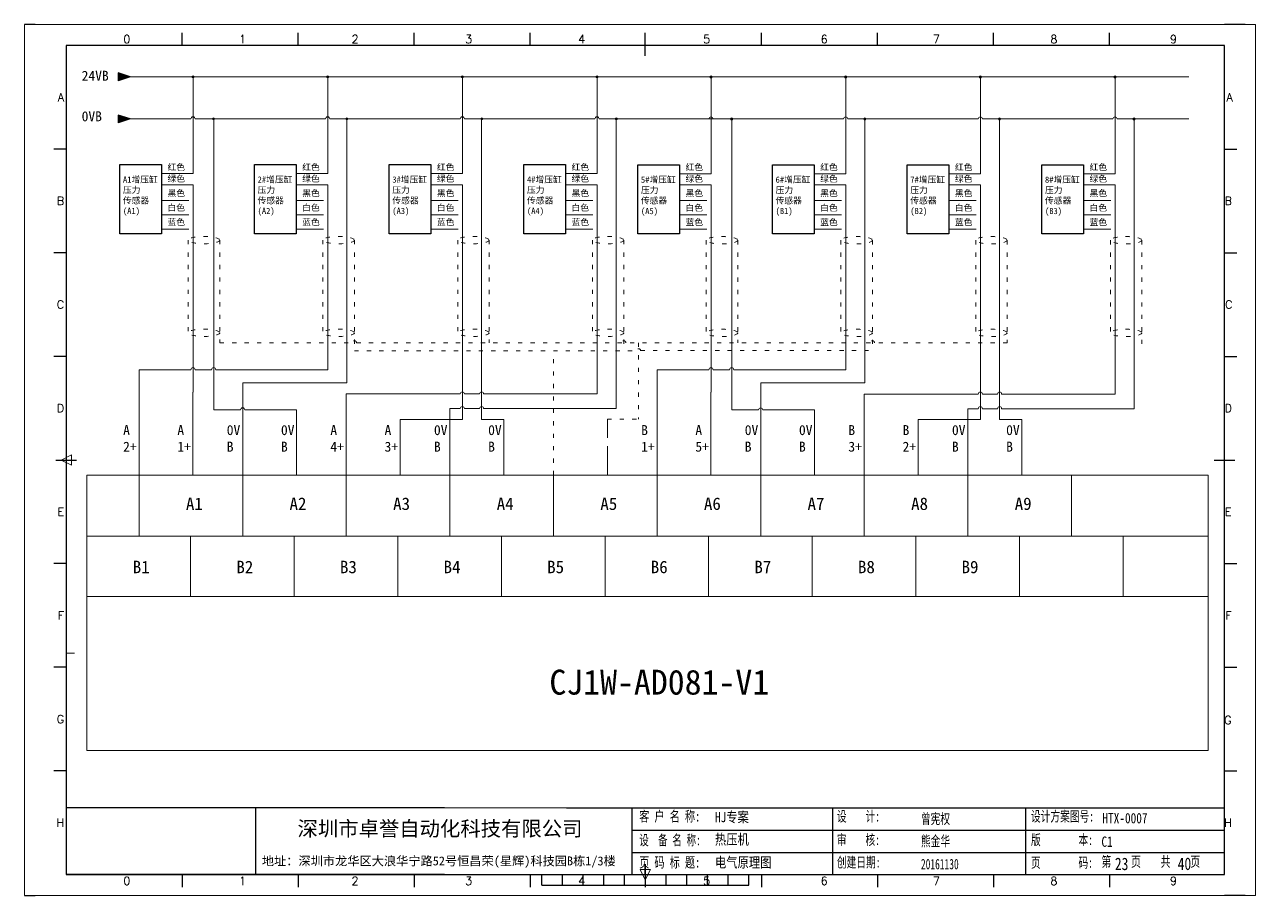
# Model space of a CAD drawing. Extents: x 35123 to 43919, y -4314 to -326.
# Drawn here: x 36608.7 to 36905.7, y -3613.9 to -3403.9 of the extents above; entities that cross this region are included whole.
import ezdxf
from ezdxf.enums import TextEntityAlignment as Align

# ---------------------------------------------------------------- set-up
doc = ezdxf.new("R2010")
doc.units = 0
doc.header["$MEASUREMENT"] = 0
doc.linetypes.add('1', pattern=[18, 7, -2, 7, -2])
doc.linetypes.add('2', pattern=[15, 1, -2, 1, -2, 1, -2, 1, -2, 1, -2])
doc.layers.add('AE_BOR', color=1, linetype='Continuous')
doc.layers.add('细实线层', color=7, linetype='Continuous')
doc.styles.add('Standard0.67', font='', dxfattribs={"width": 0.67})
doc.styles.add('Standard_0.8', font='SimSun.ttf', dxfattribs={"width": 0.8})
doc.styles.add('WD', font='romans.shx', dxfattribs={"bigfont": 'gbcbig.shx'})
doc.styles.add('宋', font='SimSun.ttf', dxfattribs={"width": 0.7})
doc.styles.get('Standard0.67').set_extended_font_data('FangSong_GB2312')

# ---------------------------------------------------------------- blocks, each defined once
blk = doc.blocks.new('gb_a2_a')
for p, q in [((584, 410), (25, 410)), ((25, 410), (25, 10)), ((584, 10), (584, 410)), ((25, 10), (584, 10))]:
    blk.add_line(p, q)
at = {"lineweight": 9, "ltscale": 0.1}
blk.add_line((25, 116.86), (29, 116.86), dxfattribs=at)
at = {"layer": 'AE_BOR', "lineweight": 30}
for p, q in [((10, 420), (4.93, 420)), ((594, 420), (584, 420)), ((4.93, 0), (10, 0)), ((594, 0), (584, 0))]:
    blk.add_line(p, q, dxfattribs=at)
at = {"layer": 'AE_BOR', "color": 1, "lineweight": 15}
for p, q in [((4.93, 420), (598.93, 420)), ((4.93, 0), (4.93, 420)), ((598.93, 420), (598.93, 0)), ((22.5, 210), (27.5, 212.5)), ((27.5, 207.5), (22.5, 210)), ((27.5, 212.5), (27.5, 207.5)), ((304.5, 7.5), (302, 12.5)), ((302, 12.5), (307, 12.5)), ((307, 12.5), (304.5, 7.5)), ((598.93, 0), (4.93, 0))]:
    blk.add_line(p, q, dxfattribs=at)
at = {"layer": 'AE_BOR'}
for p, q in [((81, 410), (81, 416)), ((137, 410), (137, 416)), ((193, 410), (193, 416)), ((249, 410), (249, 416)), ((304.5, 410), (304.5, 416)), ((360.5, 410), (360.5, 416)), ((416.5, 410), (416.5, 416)), ((472.5, 410), (472.5, 416)), ((528.5, 410), (528.5, 416)), ((25, 360), (19, 360)), ((584, 360), (590, 360)), ((25, 310), (19, 310)), ((584, 310), (590, 310)), ((25, 260), (19, 260)), ((584, 260), (590, 260)), ((25, 160), (19, 160)), ((584, 160), (590, 160)), ((25, 110), (19, 110)), ((584, 110), (590, 110)), ((25, 60), (19, 60)), ((584, 60), (590, 60)), ((81, 10), (81, 4)), ((137, 10), (137, 4)), ((193, 10), (193, 4)), ((249, 10), (249, 4)), ((304.5, 10), (304.5, 4)), ((360.5, 10), (360.5, 4)), ((416.5, 10), (416.5, 4)), ((472.5, 10), (472.5, 4)), ((528.5, 10), (528.5, 4))]:
    blk.add_line(p, q, dxfattribs=at)
at = {"layer": 'AE_BOR', "color": 2, "lineweight": 30}
for p, q in [((304.5, 405), (304.5, 415)), ((20, 210), (30, 210)), ((579, 210), (589, 210)), ((304.5, 10), (304.5, 15)), ((304.5, 15), (304.5, 5)), ((254.5, 5), (254.5, 10)), ((264.5, 5), (264.5, 10)), ((274.5, 5), (274.5, 10)), ((284.5, 5), (284.5, 10)), ((294.5, 5), (294.5, 10)), ((304.5, 10), (304.5, 5)), ((314.5, 5), (314.5, 10)), ((324.5, 5), (324.5, 10)), ((334.5, 5), (334.5, 10)), ((344.5, 5), (344.5, 10)), ((354.5, 5), (354.5, 10)), ((254.5, 5), (354.5, 5))]:
    blk.add_line(p, q, dxfattribs=at)
at = {"layer": 'AE_BOR', "style": 'WD'}
for s, p in [('0', (54.27, 411)), ('1', (110.12, 411)), ('2', (164.42, 411)), ('3', (219.22, 411)), ('4', (273.82, 411)), ('5', (334.12, 411)), ('6', (390.81, 411)), ('7', (445.01, 411)), ('8', (501.67, 411)), ('9', (559.4, 411)), ('0', (54.27, 5)), ('1', (110.12, 5)), ('2', (164.42, 5)), ('3', (219.22, 5)), ('4', (273.82, 5)), ('5', (334.12, 5)), ('6', (390.81, 5)), ('7', (445.01, 5)), ('8', (501.67, 5)), ('9', (559.4, 5))]:
    blk.add_text(s, height=4, dxfattribs=at).set_placement(p, align=Align.CENTER)
for s, p in [('A', (24, 385)), ('A', (588.05, 385)), ('B', (24, 335)), ('B', (587.67, 335)), ('C', (24, 285)), ('C', (587.86, 285)), ('D', (24, 235)), ('D', (587.67, 235)), ('E', (24, 185)), ('E', (587.48, 185)), ('F', (24, 135)), ('F', (587.48, 135)), ('F', (587.48, 135)), ('G', (24, 85)), ('G', (587.48, 84.56)), ('H', (24, 35)), ('H', (587.67, 35))]:
    blk.add_text(s, height=4, dxfattribs=at).set_placement(p, align=Align.MIDDLE_RIGHT)

msp = doc.modelspace()

# ---------------------------------------------------------------- hatches: boundary and pattern name
for points in [[(36634.198, -3416.465), (36631.28, -3415.529), (36631.28, -3417.4)], [(36634.198, -3426.601), (36631.28, -3425.665), (36631.28, -3427.536)]]:
    msp.add_hatch(color=256).paths.add_polyline_path(points)
at = {"lineweight": 0}
h = msp.add_hatch(color=256, dxfattribs=at)
edge = h.paths.add_edge_path()
edge.add_arc((36649.364, -3416.465), 0.25, 0, 360)
h = msp.add_hatch(color=256, dxfattribs=at)
edge = h.paths.add_edge_path()
edge.add_arc((36681.864, -3416.465), 0.25, 0, 360)
h = msp.add_hatch(color=256, dxfattribs=at)
edge = h.paths.add_edge_path()
edge.add_arc((36714.364, -3416.465), 0.25, 0, 360)
h = msp.add_hatch(color=256, dxfattribs=at)
edge = h.paths.add_edge_path()
edge.add_arc((36746.864, -3416.465), 0.25, 0, 360)
h = msp.add_hatch(color=256, dxfattribs=at)
edge = h.paths.add_edge_path()
edge.add_arc((36774.364, -3416.491), 0.25, 0, 360)
h = msp.add_hatch(color=256, dxfattribs=at)
edge = h.paths.add_edge_path()
edge.add_arc((36806.864, -3416.491), 0.25, 0, 360)
h = msp.add_hatch(color=256, dxfattribs=at)
edge = h.paths.add_edge_path()
edge.add_arc((36839.364, -3416.491), 0.25, 0, 360)
h = msp.add_hatch(color=256, dxfattribs=at)
edge = h.paths.add_edge_path()
edge.add_arc((36871.864, -3416.491), 0.25, 0, 360)
h = msp.add_hatch(color=256, dxfattribs=at)
edge = h.paths.add_edge_path()
edge.add_arc((36654.318, -3426.593), 0.25, 0, 360)
h = msp.add_hatch(color=256, dxfattribs=at)
edge = h.paths.add_edge_path()
edge.add_arc((36686.464, -3426.593), 0.25, 0, 360)
h = msp.add_hatch(color=256, dxfattribs=at)
edge = h.paths.add_edge_path()
edge.add_arc((36719.053, -3426.593), 0.25, 0, 360)
h = msp.add_hatch(color=256, dxfattribs=at)
edge = h.paths.add_edge_path()
edge.add_arc((36751.512, -3426.593), 0.25, 0, 360)
h = msp.add_hatch(color=256, dxfattribs=at)
edge = h.paths.add_edge_path()
edge.add_arc((36779.352, -3426.627), 0.25, 0, 360)
h = msp.add_hatch(color=256, dxfattribs=at)
edge = h.paths.add_edge_path()
edge.add_arc((36811.499, -3426.62), 0.25, 0, 360)
h = msp.add_hatch(color=256, dxfattribs=at)
edge = h.paths.add_edge_path()
edge.add_arc((36843.999, -3426.62), 0.25, 0, 360)
h = msp.add_hatch(color=256, dxfattribs=at)
edge = h.paths.add_edge_path()
edge.add_arc((36876.45, -3426.62), 0.25, 0, 360)

# ---------------------------------------------------------------- linework, layer by layer
for p, q in [((36634.198, -3416.465), (36631.28, -3415.529)), ((36631.28, -3415.529), (36631.28, -3417.4)), ((36634.198, -3416.465), (36631.28, -3417.4)), ((36634.198, -3426.601), (36631.28, -3425.665)), ((36631.28, -3425.665), (36631.28, -3427.536)), ((36634.198, -3426.601), (36631.28, -3427.536)), ((36664.414, -3592.785), (36664.414, -3608.87)), ((36755.226, -3598.146), (36799.478, -3598.146)), ((36799.478, -3598.146), (36868.263, -3598.146)), ((36868.263, -3598.146), (36898.261, -3598.146)), ((36755.226, -3603.508), (36799.478, -3603.508)), ((36799.478, -3603.508), (36868.263, -3603.508)), ((36868.263, -3603.508), (36898.261, -3603.508)), ((36739.528, -3608.87), (36799.478, -3608.87)), ((36799.478, -3608.87), (36868.263, -3608.87))]:
    msp.add_line(p, q)
for p, q in [((36634.198, -3416.465), (36889.666, -3416.465)), ((36649.364, -3439.805), (36649.364, -3416.465)), ((36681.864, -3439.805), (36681.864, -3416.465)), ((36714.364, -3439.805), (36714.364, -3416.465)), ((36746.864, -3439.805), (36746.864, -3416.465)), ((36774.364, -3439.831), (36774.364, -3416.491)), ((36806.864, -3439.831), (36806.864, -3416.491)), ((36839.364, -3439.831), (36839.364, -3416.491)), ((36871.864, -3439.831), (36871.864, -3416.491)), ((36634.198, -3426.601), (36648.864, -3426.601)), ((36649.864, -3426.601), (36681.364, -3426.601)), ((36654.352, -3496.766), (36654.352, -3426.601)), ((36682.364, -3426.601), (36713.864, -3426.601)), ((36686.499, -3490.231), (36686.499, -3426.601)), ((36714.864, -3426.601), (36746.364, -3426.601)), ((36718.999, -3499.062), (36718.999, -3426.601)), ((36747.364, -3426.601), (36778.864, -3426.601)), ((36751.45, -3496.48), (36751.45, -3426.601)), ((36774.864, -3426.627), (36806.364, -3426.627)), ((36779.352, -3496.793), (36779.352, -3426.627)), ((36807.364, -3426.627), (36838.864, -3426.627)), ((36811.499, -3490.258), (36811.499, -3426.627)), ((36839.864, -3426.627), (36871.364, -3426.627)), ((36843.999, -3499.088), (36843.999, -3426.627)), ((36872.364, -3426.625), (36889.666, -3426.601)), ((36876.45, -3496.506), (36876.45, -3426.627)), ((36641.75, -3439.805), (36649.364, -3439.805)), ((36674.25, -3439.805), (36681.864, -3439.805)), ((36706.75, -3439.805), (36714.364, -3439.805)), ((36739.25, -3439.805), (36746.864, -3439.805)), ((36766.75, -3439.831), (36774.364, -3439.831)), ((36799.25, -3439.831), (36806.864, -3439.831)), ((36831.75, -3439.831), (36839.364, -3439.831)), ((36864.25, -3439.831), (36871.864, -3439.831)), ((36641.722, -3442.499), (36649.364, -3442.499)), ((36649.364, -3442.499), (36649.364, -3492.485)), ((36674.222, -3442.499), (36681.864, -3442.499)), ((36681.864, -3442.499), (36681.864, -3487.086)), ((36706.722, -3442.499), (36714.364, -3442.499)), ((36714.364, -3442.499), (36714.364, -3499.062)), ((36739.222, -3442.499), (36746.864, -3442.499)), ((36746.864, -3442.499), (36746.864, -3492.946)), ((36766.722, -3442.526), (36774.364, -3442.526)), ((36774.364, -3442.526), (36774.364, -3492.511)), ((36799.222, -3442.526), (36806.864, -3442.526)), ((36806.864, -3442.526), (36806.864, -3487.112)), ((36831.722, -3442.526), (36839.364, -3442.526)), ((36839.364, -3442.526), (36839.364, -3499.088)), ((36864.222, -3442.526), (36871.864, -3442.526)), ((36871.864, -3442.526), (36871.864, -3492.972)), ((36641.722, -3446.246), (36648.361, -3446.246)), ((36674.222, -3446.246), (36680.861, -3446.246)), ((36706.722, -3446.246), (36713.361, -3446.246)), ((36739.222, -3446.246), (36745.861, -3446.246)), ((36766.722, -3446.272), (36773.361, -3446.272)), ((36799.222, -3446.272), (36805.861, -3446.272)), ((36831.722, -3446.272), (36838.361, -3446.272)), ((36864.222, -3446.272), (36870.861, -3446.272)), ((36641.722, -3449.746), (36648.361, -3449.746)), ((36674.222, -3449.746), (36680.861, -3449.746)), ((36706.722, -3449.746), (36713.361, -3449.746)), ((36739.222, -3449.746), (36745.861, -3449.746)), ((36766.722, -3449.772), (36773.361, -3449.772)), ((36799.222, -3449.772), (36805.861, -3449.772)), ((36831.722, -3449.772), (36838.361, -3449.772)), ((36864.222, -3449.772), (36870.861, -3449.772)), ((36641.722, -3453.183), (36648.361, -3453.183)), ((36674.222, -3453.183), (36680.861, -3453.183)), ((36706.722, -3453.183), (36713.361, -3453.183)), ((36739.222, -3453.183), (36745.861, -3453.183)), ((36766.722, -3453.21), (36773.361, -3453.21)), ((36799.222, -3453.21), (36805.861, -3453.21)), ((36831.722, -3453.21), (36838.361, -3453.21)), ((36864.222, -3453.21), (36870.861, -3453.21)), ((36636.352, -3496.766), (36636.352, -3487.086)), ((36636.352, -3487.086), (36648.864, -3487.086)), ((36649.864, -3487.086), (36653.852, -3487.086)), ((36654.852, -3487.086), (36681.864, -3487.086)), ((36761.352, -3496.793), (36761.352, -3487.112)), ((36761.352, -3487.112), (36773.864, -3487.112)), ((36774.864, -3487.112), (36778.852, -3487.112)), ((36779.852, -3487.112), (36806.864, -3487.112)), ((36649.354, -3512.537), (36649.354, -3492.485)), ((36661.352, -3512.522), (36661.352, -3490.231)), ((36774.354, -3512.563), (36774.354, -3492.511)), ((36786.352, -3512.548), (36786.352, -3490.258)), ((36686.352, -3512.522), (36686.352, -3492.946)), ((36686.352, -3492.946), (36713.864, -3492.946)), ((36714.864, -3492.946), (36718.499, -3492.946)), ((36719.499, -3492.946), (36746.864, -3492.946)), ((36811.352, -3512.548), (36811.352, -3492.972)), ((36811.352, -3492.972), (36838.864, -3492.972)), ((36839.864, -3492.972), (36843.499, -3492.972)), ((36844.499, -3492.972), (36871.864, -3492.972)), ((36636.352, -3512.522), (36636.352, -3496.766)), ((36674.354, -3512.537), (36674.354, -3496.766)), ((36711.352, -3512.522), (36711.352, -3496.48)), ((36711.352, -3496.48), (36713.864, -3496.48)), ((36714.864, -3496.48), (36716.821, -3496.48)), ((36714.864, -3496.48), (36718.499, -3496.48)), ((36719.499, -3496.48), (36751.45, -3496.48)), ((36761.352, -3512.548), (36761.352, -3496.793)), ((36799.354, -3512.563), (36799.354, -3496.793)), ((36836.352, -3512.548), (36836.352, -3496.506)), ((36836.352, -3496.506), (36838.864, -3496.506)), ((36839.864, -3496.506), (36841.821, -3496.506)), ((36839.864, -3496.506), (36843.499, -3496.506)), ((36844.499, -3496.506), (36876.45, -3496.506)), ((36699.354, -3512.537), (36699.354, -3499.062)), ((36724.354, -3512.537), (36724.354, -3499.062)), ((36824.354, -3512.563), (36824.354, -3499.088)), ((36849.354, -3512.563), (36849.354, -3499.088)), ((36849.354, -3512.537), (36849.354, -3500.455)), ((36623.767, -3512.522), (36894.368, -3512.522)), ((36623.767, -3578.941), (36623.767, -3512.522)), ((36636.352, -3527.236), (36636.352, -3512.522)), ((36661.352, -3527.236), (36661.352, -3512.548)), ((36686.352, -3527.236), (36686.352, -3512.548)), ((36711.352, -3527.236), (36711.352, -3512.548)), ((36736.352, -3527.236), (36736.352, -3512.548)), ((36761.352, -3527.236), (36761.352, -3512.548)), ((36786.352, -3527.236), (36786.352, -3512.548)), ((36811.352, -3527.236), (36811.352, -3512.548)), ((36836.352, -3527.236), (36836.352, -3512.548)), ((36861.352, -3527.236), (36861.352, -3512.548)), ((36894.368, -3512.522), (36894.368, -3578.941)), ((36623.783, -3527.259), (36894.193, -3527.259)), ((36648.783, -3541.821), (36648.783, -3527.259)), ((36673.783, -3541.821), (36673.783, -3527.259)), ((36698.783, -3541.821), (36698.783, -3527.259)), ((36723.783, -3541.821), (36723.783, -3527.259)), ((36748.783, -3541.821), (36748.783, -3527.259)), ((36773.783, -3541.821), (36773.783, -3527.259)), ((36798.783, -3541.821), (36798.783, -3527.259)), ((36823.783, -3541.821), (36823.783, -3527.259)), ((36848.783, -3541.821), (36848.783, -3527.259)), ((36873.783, -3541.821), (36873.783, -3527.259)), ((36623.783, -3541.821), (36894.193, -3541.821)), ((36894.368, -3578.941), (36623.767, -3578.941))]:
    msp.add_line(p, q, dxfattribs=at)
at = {"ltscale": 2}
for p, q in [((36710.066, -3592.785), (36618.761, -3592.785)), ((36739.528, -3592.785), (36898.261, -3592.785)), ((36755.226, -3592.785), (36755.226, -3608.87)), ((36803.792, -3608.87), (36803.792, -3592.785)), ((36850.372, -3608.87), (36850.372, -3592.785)), ((36710.066, -3608.87), (36618.761, -3608.87)), ((36868.263, -3608.87), (36898.261, -3608.87))]:
    msp.add_line(p, q, dxfattribs=at)
at = {"lineweight": 9, "ltscale": 0.1}
for p, q in [((36710.066, -3592.785), (36739.528, -3592.785)), ((36710.066, -3608.87), (36739.528, -3608.87)), ((36738.17, -3608.87), (36738.17, -3608.87)), ((36738.17, -3608.87), (36738.17, -3608.87))]:
    msp.add_line(p, q, dxfattribs=at)
for points in [[(36631.707, -3437.641), (36641.722, -3437.641), (36641.722, -3454.296), (36631.707, -3454.296)], [(36664.207, -3437.641), (36674.222, -3437.641), (36674.222, -3454.296), (36664.207, -3454.296)], [(36696.707, -3437.641), (36706.722, -3437.641), (36706.722, -3454.296), (36696.707, -3454.296)], [(36729.207, -3437.641), (36739.222, -3437.641), (36739.222, -3454.296), (36729.207, -3454.296)], [(36756.707, -3437.668), (36766.722, -3437.668), (36766.722, -3454.322), (36756.707, -3454.322)], [(36789.207, -3437.668), (36799.222, -3437.668), (36799.222, -3454.322), (36789.207, -3454.322)], [(36821.707, -3437.668), (36831.722, -3437.668), (36831.722, -3454.322), (36821.707, -3454.322)], [(36854.207, -3437.668), (36864.222, -3437.668), (36864.222, -3454.322), (36854.207, -3454.322)]]:
    msp.add_lwpolyline(points, close=True)
at = {"lineweight": 0}
for centre in [(36649.364, -3416.465), (36681.864, -3416.465), (36714.364, -3416.465), (36746.864, -3416.465), (36774.364, -3416.491), (36806.864, -3416.491), (36839.364, -3416.491), (36871.864, -3416.491), (36654.318, -3426.593), (36686.464, -3426.593), (36719.053, -3426.593), (36751.512, -3426.593), (36779.352, -3426.627), (36811.499, -3426.62), (36843.999, -3426.62), (36876.45, -3426.62)]:
    msp.add_circle(centre, 0.25, dxfattribs=at)
for centre in [(36649.364, -3426.601), (36681.864, -3426.601), (36714.364, -3426.601), (36746.864, -3426.601), (36774.364, -3426.627), (36806.864, -3426.627), (36839.364, -3426.627), (36871.864, -3426.627), (36649.364, -3487.086), (36654.352, -3487.086), (36774.364, -3487.112), (36779.352, -3487.112), (36714.364, -3492.946), (36718.999, -3492.946), (36839.364, -3492.972), (36843.999, -3492.972), (36661.352, -3496.766), (36714.364, -3496.48), (36718.999, -3496.48), (36786.352, -3496.793), (36839.364, -3496.506), (36843.999, -3496.506)]:
    msp.add_arc(centre, 0.5, 0, 180, dxfattribs=at)
at = {"layer": '细实线层', "linetype": '2', "lineweight": 0}
for p, q in [((36648.229, -3455.833), (36648.229, -3478.183)), ((36655.825, -3455.835), (36655.825, -3480.609)), ((36680.729, -3455.833), (36680.729, -3478.183)), ((36688.325, -3455.835), (36688.325, -3482.521)), ((36713.229, -3455.833), (36713.229, -3478.183)), ((36720.825, -3455.835), (36720.825, -3480.609)), ((36745.729, -3455.833), (36745.729, -3478.183)), ((36753.325, -3455.835), (36753.325, -3482.521)), ((36773.229, -3455.859), (36773.229, -3478.209)), ((36780.825, -3455.861), (36780.825, -3480.609)), ((36805.729, -3455.859), (36805.729, -3478.209)), ((36813.325, -3455.861), (36813.325, -3482.521)), ((36838.229, -3455.859), (36838.229, -3478.209)), ((36845.825, -3455.861), (36845.825, -3480.609)), ((36870.729, -3455.859), (36870.729, -3478.209)), ((36878.325, -3455.861), (36878.325, -3482.521)), ((36655.825, -3480.609), (36687.825, -3480.609)), ((36688.825, -3480.609), (36845.825, -3480.609)), ((36756.878, -3480.609), (36756.878, -3499.024)), ((36688.325, -3482.521), (36756.378, -3482.521)), ((36736.352, -3512.522), (36736.352, -3482.521)), ((36757.378, -3482.494), (36813.325, -3482.494)), ((36749.354, -3499.024), (36756.878, -3499.024))]:
    msp.add_line(p, q, dxfattribs=at)
at = {"layer": '细实线层', "lineweight": 0}
for p, q in [((36661.352, -3490.231), (36686.499, -3490.231)), ((36786.352, -3490.258), (36811.499, -3490.258)), ((36660.852, -3496.766), (36654.352, -3496.766)), ((36674.354, -3496.766), (36661.852, -3496.766)), ((36661.852, -3496.766), (36674.354, -3496.766)), ((36785.852, -3496.793), (36779.352, -3496.793)), ((36799.354, -3496.793), (36786.852, -3496.793)), ((36786.852, -3496.793), (36799.354, -3496.793)), ((36699.354, -3499.062), (36714.364, -3499.062)), ((36724.354, -3499.062), (36718.999, -3499.062)), ((36824.354, -3499.088), (36839.364, -3499.088)), ((36849.354, -3499.088), (36843.999, -3499.088))]:
    msp.add_line(p, q, dxfattribs=at)
at = {"layer": '细实线层', "linetype": '1', "lineweight": 0}
msp.add_line((36749.354, -3512.537), (36749.354, -3499.024), dxfattribs=at)
at = {"layer": '细实线层', "linetype": '2', "lineweight": 0}
for centre in [(36688.325, -3480.609), (36753.325, -3480.609), (36813.325, -3480.609), (36756.878, -3482.521)]:
    msp.add_arc(centre, 0.5, 0, 180, dxfattribs=at)
for centre in [(36652.027, -3455.836), (36684.527, -3455.836), (36717.027, -3455.836), (36749.527, -3455.836), (36777.027, -3455.863), (36809.527, -3455.863), (36842.027, -3455.863), (36874.527, -3455.863), (36652.027, -3478.185), (36684.527, -3478.185), (36717.027, -3478.185), (36749.527, -3478.185), (36777.027, -3478.211), (36809.527, -3478.211), (36842.027, -3478.211), (36874.527, -3478.211)]:
    msp.add_ellipse(centre, major_axis=(3.798, 0), ratio=0.2313953, dxfattribs=at)

# ---------------------------------------------------------------- block references
at = {"xscale": 0.5, "yscale": 0.5, "zscale": 0.5}
msp.add_blockref('gb_a2_a', (36606.261, -3613.87), dxfattribs=at)

# ---------------------------------------------------------------- texts
at = {"lineweight": 0, "attachment_point": 1}
for s, insert, char_height, width in [('{\\fSimSun|b0|i0|c134|p2;24VB}', (36622.489, -3415.005), 2.4, 3.98243), ('{\\fSimSun|b0|i0|c134|p2;0VB}', (36622.489, -3424.777), 2.4, 3.98243), ('{\\fSimSun|b0|i0|c134|p2;A\\P2\\fSimSun|b0|i0|c0|p2;+}', (36632.504, -3500.455), 2.4, 4.28061), ('{\\fSimSun|b0|i0|c134|p2;A\\P\\fSimSun|b0|i0|c0|p2;1+}', (36645.586, -3500.455), 2.4, 4.28061), ('{\\fSimSun|b0|i0|c134|p2;0V\\PB}', (36657.504, -3500.455), 2.4, 4.28061), ('{\\fSimSun|b0|i0|c134|p2;0V\\PB}', (36670.586, -3500.455), 2.4, 4.28061), ('{\\fSimSun|b0|i0|c134|p2;A\\P4\\fSimSun|b0|i0|c0|p2;+}', (36682.504, -3500.455), 2.4, 4.28061), ('{\\fSimSun|b0|i0|c134|p2;A\\P3\\fSimSun|b0|i0|c0|p2;+}', (36695.586, -3500.455), 2.4, 4.28061), ('{\\fSimSun|b0|i0|c134|p2;0V\\PB}', (36707.504, -3500.455), 2.4, 4.28061), ('{\\fSimSun|b0|i0|c134|p2;0V\\PB}', (36720.586, -3500.455), 2.4, 4.28061), ('{\\fSimSun|b0|i0|c134|p2;B\\P1\\fSimSun|b0|i0|c0|p2;+}', (36757.504, -3500.455), 2.4, 4.28061), ('{\\fSimSun|b0|i0|c134|p2;A\\P5\\fSimSun|b0|i0|c0|p2;+}', (36770.586, -3500.455), 2.4, 4.28061), ('{\\fSimSun|b0|i0|c134|p2;0V\\PB}', (36782.504, -3500.455), 2.4, 4.28061), ('{\\fSimSun|b0|i0|c134|p2;0V\\PB}', (36795.586, -3500.455), 2.4, 4.28061), ('{\\fSimSun|b0|i0|c134|p2;B\\P3\\fSimSun|b0|i0|c0|p2;+}', (36807.504, -3500.455), 2.4, 4.28061), ('{\\fSimSun|b0|i0|c134|p2;B\\P2\\fSimSun|b0|i0|c0|p2;+}', (36820.586, -3500.455), 2.4, 4.28061), ('{\\fSimSun|b0|i0|c134|p2;0V\\PB}', (36832.504, -3500.455), 2.4, 4.28061), ('{\\fSimSun|b0|i0|c134|p2;0V\\PB}', (36845.586, -3500.455), 2.4, 4.28061), ('{\\fSimSun|b0|i0|c134|p2;A1}', (36647.654, -3517.916), 3, 19.70623), ('{\\fSimSun|b0|i0|c134|p2;A2}', (36672.654, -3517.916), 3, 19.70623), ('{\\fSimSun|b0|i0|c134|p2;A3}', (36697.654, -3517.916), 3, 19.70623), ('{\\fSimSun|b0|i0|c134|p2;A4}', (36722.654, -3517.916), 3, 19.70623), ('{\\fSimSun|b0|i0|c134|p2;A5}', (36747.654, -3517.916), 3, 19.70623), ('{\\fSimSun|b0|i0|c134|p2;A6}', (36772.654, -3517.916), 3, 19.70623), ('{\\fSimSun|b0|i0|c134|p2;A7}', (36797.654, -3517.916), 3, 19.70623), ('{\\fSimSun|b0|i0|c134|p2;A8}', (36822.654, -3517.916), 3, 19.70623), ('{\\fSimSun|b0|i0|c134|p2;A9}', (36847.654, -3517.916), 3, 19.70623), ('{\\fSimSun|b0|i0|c134|p2;B1}', (36634.826, -3533.169), 3, 19.70623), ('{\\fSimSun|b0|i0|c134|p2;B2}', (36659.826, -3533.169), 3, 19.70623), ('{\\fSimSun|b0|i0|c134|p2;B3}', (36684.826, -3533.169), 3, 19.70623), ('{\\fSimSun|b0|i0|c134|p2;B4}', (36709.826, -3533.169), 3, 19.70623), ('{\\fSimSun|b0|i0|c134|p2;B5}', (36734.826, -3533.169), 3, 19.70623), ('{\\fSimSun|b0|i0|c134|p2;B6}', (36759.826, -3533.169), 3, 19.70623), ('{\\fSimSun|b0|i0|c134|p2;B7}', (36784.826, -3533.169), 3, 19.70623), ('{\\fSimSun|b0|i0|c134|p2;B8}', (36809.826, -3533.169), 3, 19.70623), ('{\\fSimSun|b0|i0|c134|p2;B9}', (36834.826, -3533.169), 3, 19.70623), ('{\\fSimSun|b0|i0|c134|p2;CJ1W-AD081-V1}', (36735.353, -3559.453), 6, 117.75235)]:
    msp.add_mtext(s, dxfattribs=dict(at, insert=insert, char_height=char_height, width=width))
at = {"char_height": 1.512, "attachment_point": 1}
for s, insert in [('{\\fSimSun|b0|i0|c134|p2;红色}', (36643.207, -3437.475)), ('{\\fSimSun|b0|i0|c134|p2;红色}', (36675.707, -3437.475)), ('{\\fSimSun|b0|i0|c134|p2;红色}', (36708.207, -3437.475)), ('{\\fSimSun|b0|i0|c134|p2;红色}', (36740.707, -3437.475)), ('{\\fSimSun|b0|i0|c134|p2;红色}', (36768.207, -3437.501)), ('{\\fSimSun|b0|i0|c134|p2;红色}', (36800.707, -3437.501)), ('{\\fSimSun|b0|i0|c134|p2;红色}', (36833.207, -3437.501)), ('{\\fSimSun|b0|i0|c134|p2;红色}', (36865.707, -3437.501)), ('{\\fSimSun|b0|i0|c134|p2;A1增压缸\\P压力\\P传感器\\P(A1)}', (36632.452, -3440.473)), ('{\\fSimSun|b0|i0|c134|p2;绿色}', (36643.207, -3440.259)), ('{\\fSimSun|b0|i0|c134|p2;2#增压缸\\P压力\\P传感器\\P(A2)}', (36664.952, -3440.473)), ('{\\fSimSun|b0|i0|c134|p2;绿色}', (36675.707, -3440.259)), ('{\\fSimSun|b0|i0|c134|p2;3#增压缸\\P压力\\P传感器\\P(A3)}', (36697.452, -3440.473)), ('{\\fSimSun|b0|i0|c134|p2;绿色}', (36708.207, -3440.259)), ('{\\fSimSun|b0|i0|c134|p2;4#增压缸\\P压力\\P传感器\\P(A4)}', (36729.952, -3440.473)), ('{\\fSimSun|b0|i0|c134|p2;绿色}', (36740.707, -3440.259)), ('{\\fSimSun|b0|i0|c134|p2;5#增压缸\\P压力\\P传感器\\P(A5)}', (36757.452, -3440.499)), ('{\\fSimSun|b0|i0|c134|p2;绿色}', (36768.207, -3440.285)), ('{\\fSimSun|b0|i0|c134|p2;6#增压缸\\P压力\\P传感器\\P(B1)}', (36789.952, -3440.499)), ('{\\fSimSun|b0|i0|c134|p2;绿色}', (36800.707, -3440.285)), ('{\\fSimSun|b0|i0|c134|p2;7#增压缸\\P压力\\P传感器\\P(B2)}', (36822.452, -3440.499)), ('{\\fSimSun|b0|i0|c134|p2;绿色}', (36833.207, -3440.285)), ('{\\fSimSun|b0|i0|c134|p2;8#增压缸\\P压力\\P传感器\\P(B3)}', (36854.952, -3440.499)), ('{\\fSimSun|b0|i0|c134|p2;绿色}', (36865.707, -3440.285)), ('{\\fSimSun|b0|i0|c134|p2;黑色}', (36643.207, -3443.759)), ('{\\fSimSun|b0|i0|c134|p2;黑色}', (36675.707, -3443.759)), ('{\\fSimSun|b0|i0|c134|p2;黑色}', (36708.207, -3443.759)), ('{\\fSimSun|b0|i0|c134|p2;黑色}', (36740.707, -3443.759)), ('{\\fSimSun|b0|i0|c134|p2;黑色}', (36768.207, -3443.785)), ('{\\fSimSun|b0|i0|c134|p2;黑色}', (36800.707, -3443.785)), ('{\\fSimSun|b0|i0|c134|p2;黑色}', (36833.207, -3443.785)), ('{\\fSimSun|b0|i0|c134|p2;黑色}', (36865.707, -3443.785)), ('{\\fSimSun|b0|i0|c134|p2;白色}', (36643.207, -3447.259)), ('{\\fSimSun|b0|i0|c134|p2;白色}', (36675.707, -3447.259)), ('{\\fSimSun|b0|i0|c134|p2;白色}', (36708.207, -3447.259)), ('{\\fSimSun|b0|i0|c134|p2;白色}', (36740.707, -3447.259)), ('{\\fSimSun|b0|i0|c134|p2;白色}', (36768.207, -3447.285)), ('{\\fSimSun|b0|i0|c134|p2;白色}', (36800.707, -3447.285)), ('{\\fSimSun|b0|i0|c134|p2;白色}', (36833.207, -3447.285)), ('{\\fSimSun|b0|i0|c134|p2;白色}', (36865.707, -3447.285)), ('{\\fSimSun|b0|i0|c134|p2;蓝色}', (36643.207, -3450.759)), ('{\\fSimSun|b0|i0|c134|p2;蓝色}', (36675.707, -3450.759)), ('{\\fSimSun|b0|i0|c134|p2;蓝色}', (36708.207, -3450.759)), ('{\\fSimSun|b0|i0|c134|p2;蓝色}', (36740.707, -3450.759)), ('{\\fSimSun|b0|i0|c134|p2;蓝色}', (36768.207, -3450.785)), ('{\\fSimSun|b0|i0|c134|p2;蓝色}', (36800.707, -3450.785)), ('{\\fSimSun|b0|i0|c134|p2;蓝色}', (36833.207, -3450.785)), ('{\\fSimSun|b0|i0|c134|p2;蓝色}', (36865.707, -3450.785))]:
    msp.add_mtext_dynamic_manual_height_columns(s, width=47.92444, gutter_width=12.5, heights=[0], dxfattribs=dict(at, insert=insert))
at = {"ltscale": 2, "attachment_point": 1}
for s, insert, char_height, width, style in [('{\\fSimSun|b0|i0|c134|p2;\\W0.72;客 户 名 称:}', (36757.03, -3593.553), 2.5, 16.24768, 'Standard0.67'), ('HJ专案', (36775.317, -3593.727), 2.5, 33.90777, 'Standard_0.8'), ('{\\fSimSun|b0|i0|c134|p2;设    计:}', (36804.744, -3593.553), 2.5, 12.03121, 'Standard0.67'), ('{\\fSimSun|b0|i0|c134|p2;设计方案图号:}', (36851.577, -3593.553), 2.5, 15.1644, 'Standard0.67'), ('{\\fSimSun|b0|i0|c134|p2;曾宪权}', (36825.021, -3594.155), 2.5, 12.03121, 'Standard0.67'), ('{\\f@SimSun|b0|i0|c134|p2;HTX-0007}', (36868.815, -3593.994), 2.5, 33.90777, 'Standard_0.8'), ('{\\fSimSun|b0|i0|c134|p2;\\W0.66;设  备 名 称:}', (36757.03, -3599.282), 2.5, 15.12342, 'Standard0.67'), ('{\\fSimSun|b0|i0|c134|p2;热压机}', (36775.317, -3599.115), 2.5, 33.90777, 'Standard_0.8'), ('{\\fSimSun|b0|i0|c134|p2;审    核:}', (36804.744, -3599.227), 2.5, 12.03121, 'Standard0.67'), ('{\\fSimSun|b0|i0|c134|p2;熊金华}', (36825.021, -3599.517), 2.5, 12.03121, 'Standard0.67'), ('{\\fSimSun|b0|i0|c134|p2;版        本:}', (36851.577, -3599.227), 2.5, 16.84978, 'Standard0.67'), ('C1', (36868.576, -3599.667), 2.5, 5.97175, 'Standard_0.8'), ('{\\fSimSun|b0|i0|c134|p2;\\W0.72;页 码 标 题:}', (36757.03, -3604.65), 2.5, 15.12342, 'Standard0.67'), ('{\\fSimSun|b0|i0|c134|p2;电气原理图}', (36775.317, -3604.663), 2.5, 33.90777, 'Standard_0.8'), ('{\\fSimSun|b0|i0|c134|p2;创建日期:}', (36804.744, -3604.634), 2.5, 12.03121, 'Standard0.67'), ('{\\fSimSun|b0|i0|c134|p2;20161130}', (36825.021, -3605.075), 2.5, 12.03121, 'Standard0.67'), ('{\\fSimSun|b0|i0|c134|p2;页        码:}', (36851.577, -3604.713), 2.5, 15.72579, 'Standard0.67'), ('第    页    共    页', (36868.573, -3604.468), 2.5, 33.90777, '宋'), ('23', (36871.819, -3604.773), 3, 3.76639, 'Standard_0.8'), ('40', (36886.98, -3604.748), 3, 3.76639, 'Standard_0.8')]:
    msp.add_mtext(s, dxfattribs=dict(at, insert=insert, char_height=char_height, width=width, style=style))
at = {"attachment_point": 7}
for s, insert, char_height, width in [('{\\fSimSun|b0|i0|c134|p2;深圳市卓誉自动化科技有限公司}', (36674.582, -3599.958), 3.6, 80.67766), ('{\\fSimSun|b0|i0|c134|p2;地址：深圳市龙华区大浪华宁路52号恒昌荣(星辉)科技园B栋1/3楼}', (36665.969, -3607.218), 2.16, 89.25675)]:
    msp.add_mtext(s, dxfattribs=dict(at, insert=insert, char_height=char_height, width=width))

doc.saveas('drawing.dxf')
